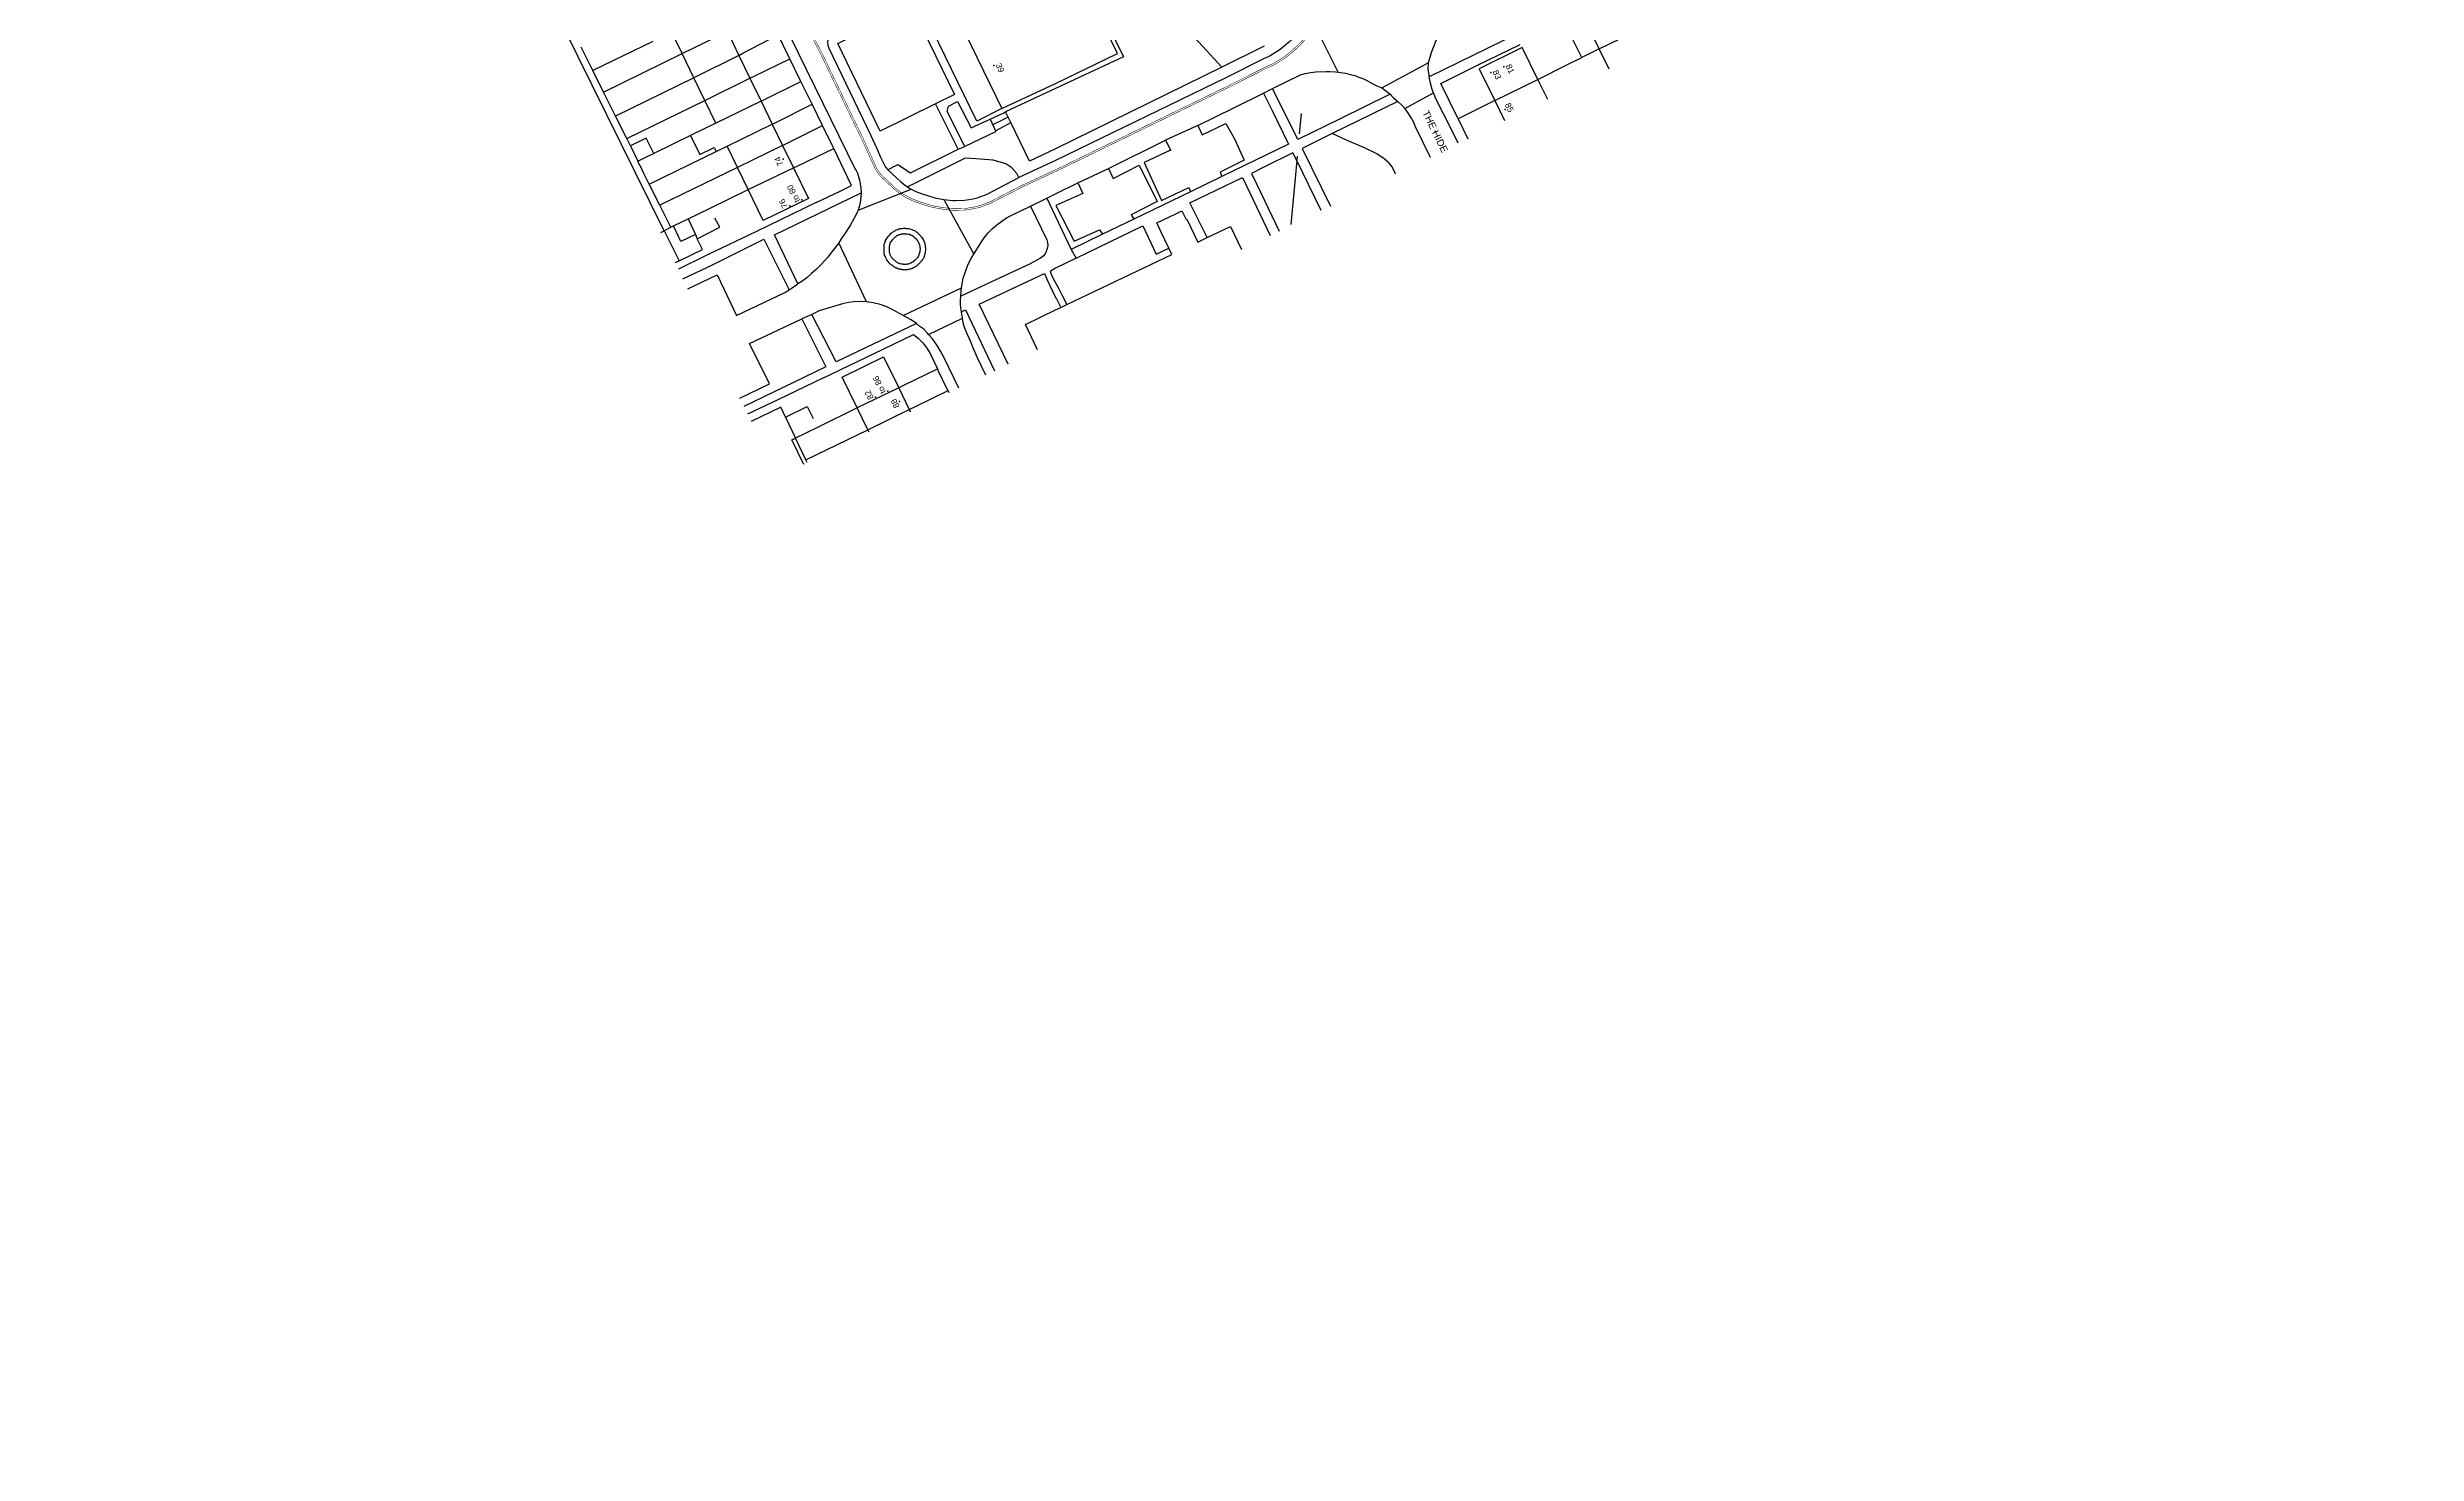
# Model space of a CAD drawing. Header units: millimetres. Extents: x 111502 to 977541, y 8702 to 1044108.
# Drawn here: x 486810.2 to 487256.2, y 236436.9 to 236701.6 of the extents above; entities that cross this region are included whole.
import ezdxf
from ezdxf.enums import TextEntityAlignment as Align

# ---------------------------------------------------------------- set-up
doc = ezdxf.new("R2010")
doc.units = ezdxf.units.MM
doc.header["$LTSCALE"] = 0.25
doc.linetypes.add('DASHED2', pattern=[9.525, 6.35, -3.175])
doc.linetypes.add('HIDDEN2', pattern=[4.7625, 3.175, -1.5875])
for name, color, linetype in [('E HVSS As Laid HV', 10, 'Continuous'), ('E HVSS Proposed 33kV', 5, 'Continuous'), ('X HVSS Site Background', 8, 'Continuous')]:
    doc.layers.add(name, color=color, linetype=linetype)
doc.styles.add('33A08E50-FA07-457C-9628-6D', font='arial.ttf', dxfattribs={"height": 0.2})

# ---------------------------------------------------------------- blocks, each defined once
blk = doc.blocks.new('OS MAP 060722')
at = {"layer": 'X HVSS Site Background'}
for points in [[(-1894.4, -2300.16), (-1854.7, -2382.07), (-1859.79, -2382.15), (-1857.53, -2387.41), (-1853.36, -2395.78), (-1848.12, -2395.51), (-1847.53, -2396.76), (-1829.63, -2433.56), (-1833.18, -2435.31)], [(-1820.73, -2436.21), (-1825.43, -2438.56), (-1893.16, -2299.4)], [(-1886.72, -2369.19), (-1848.29, -2447.59), (-1848.28, -2447.61), (-1847.88, -2448.36), (-1847.73, -2448.81), (-1847.53, -2449.71), (-1847.43, -2450.01), (-1847.28, -2451.11), (-1847.18, -2452.06)], [(-1813.5, -2391.08), (-1815.18, -2391.01), (-1810.58, -2400.26), (-1797.78, -2426.46), (-1810.58, -2432.41), (-1820, -2436.85)], [(-1813.5, -2391.08), (-1809.26, -2395.37), (-1805.78, -2398.96), (-1801.41, -2404.03), (-1795.97, -2410.18), (-1789.28, -2417.72), (-1784.41, -2422.91), (-1779.28, -2428.38)], [(-1771.33, -2424.46), (-1779.28, -2428.38)], [(-1820.73, -2436.21), (-1810.58, -2431.46), (-1798.93, -2425.86), (-1809.43, -2404.26)], [(-1884.28, -2459.21), (-1900.53, -2426.36), (-1908.09, -2410.92)], [(-1728.48, -2412.71), (-1723.83, -2422.21), (-1740.26, -2430.24)], [(-1831.13, -2414.76), (-1820.73, -2436.21)], [(-1708.28, -2424.96), (-1700.21, -2421.05), (-1703.08, -2415.02)], [(-1833.18, -2435.31), (-1843.63, -2440.46), (-1851.58, -2423.96), (-1847.13, -2421.76), (-1847.38, -2421.21), (-1847.73, -2420.81), (-1847.88, -2420.66), (-1848.33, -2420.31), (-1848.88, -2420.06), (-1849.08, -2420.01), (-1849.73, -2419.96), (-1850.43, -2420.01), (-1850.93, -2420.16), (-1851.53, -2420.46), (-1852.13, -2420.81), (-1852.43, -2421.11), (-1853.28, -2422.36)], [(-1762.58, -2418.91), (-1763.38, -2419.86), (-1764.18, -2420.96), (-1764.43, -2421.31), (-1764.73, -2421.66), (-1764.98, -2421.96), (-1765.28, -2422.31), (-1765.63, -2422.66), (-1765.88, -2423.01), (-1766.58, -2423.61), (-1766.73, -2423.76), (-1767.18, -2424.16), (-1767.63, -2424.51), (-1768.03, -2424.86), (-1768.48, -2425.21), (-1768.98, -2425.51), (-1770.18, -2426.26), (-1770.58, -2426.46), (-1771.48, -2426.86), (-1778.43, -2430.36), (-1810.58, -2446.01), (-1817.48, -2449.21)], [(-1757.38, -2429.35), (-1762.58, -2418.91)], [(-1736.83, -2420.01), (-1737.52, -2420.78), (-1738.14, -2421.6), (-1738.62, -2422.5), (-1739.8, -2425.54), (-1740.48, -2427.58)], [(-1711.56, -2426.59), (-1713.48, -2422.73), (-1710.2, -2421.1)], [(-1710.2, -2421.1), (-1708.28, -2424.96)], [(-1897.68, -2429.06), (-1899.88, -2424.66)], [(-1886.43, -2423.6), (-1897.68, -2429.06)], [(-1895.68, -2433.11), (-1880.88, -2425.86)], [(-1880.88, -2425.86), (-1882.83, -2421.86)], [(-1880.88, -2425.86), (-1872.38, -2421.71)], [(-1878.68, -2430.41), (-1880.88, -2425.86)], [(-1872.38, -2421.71), (-1870.23, -2426.21)], [(-1870.23, -2426.21), (-1869.45, -2425.8), (-1862.83, -2422.31)], [(-1860.6, -2426.83), (-1860.73, -2426.56), (-1862.83, -2422.31)], [(-1853.28, -2422.36), (-1853.43, -2422.96), (-1853.53, -2423.66), (-1853.48, -2424.26), (-1853.28, -2424.86), (-1845.38, -2441.26), (-1844.24, -2443.75), (-1843.53, -2445.34), (-1842.88, -2446.76), (-1842.58, -2447.21), (-1842.18, -2447.71)], [(-1731.17, -2428.06), (-1723.17, -2424.13)], [(-1719.83, -2430.71), (-1722.78, -2424.71), (-1730.88, -2428.71), (-1727.93, -2434.71)], [(-1708.28, -2424.96), (-1711.56, -2426.59)], [(-1706.37, -2428.81), (-1708.28, -2424.96)], [(-1895.68, -2433.11), (-1897.68, -2429.06)], [(-1878.68, -2430.41), (-1893.43, -2437.66)], [(-1870.23, -2426.21), (-1878.68, -2430.41)], [(-1876.63, -2434.66), (-1878.68, -2430.41)], [(-1876.63, -2434.66), (-1868.13, -2430.51)], [(-1870.23, -2426.21), (-1868.13, -2430.51)], [(-1868.13, -2430.51), (-1867.34, -2430.12), (-1860.6, -2426.83)], [(-1868.13, -2430.51), (-1866.03, -2434.81)], [(-1858.53, -2431.11), (-1860.6, -2426.83)], [(-1779.28, -2428.38), (-1810.58, -2443.81), (-1815.53, -2446.11)], [(-1769.73, -2432.45), (-1764.48, -2429.86), (-1763.58, -2429.61), (-1762.58, -2429.41), (-1761.63, -2429.31), (-1759.63, -2429.21), (-1758.98, -2429.21), (-1757.93, -2429.26), (-1757.38, -2429.35)], [(-1757.38, -2429.35), (-1756.98, -2429.41), (-1756.03, -2429.51), (-1755.08, -2429.76), (-1754.08, -2430.06), (-1753.68, -2430.21), (-1752.78, -2430.56), (-1751.88, -2431.01), (-1751.03, -2431.46), (-1750.13, -2431.91), (-1749.18, -2432.31)], [(-1749.18, -2432.31), (-1740.48, -2427.58)], [(-1740.48, -2427.58), (-1740.5, -2428.86), (-1740.26, -2430.24)], [(-1739.45, -2433.26), (-1739.72, -2432.61), (-1740.04, -2431.43), (-1740.26, -2430.24)], [(-1734.84, -2438.12), (-1738.08, -2431.46), (-1731.17, -2428.06)], [(-1719.83, -2430.71), (-1714.23, -2427.92), (-1711.56, -2426.59)], [(-1893.43, -2437.66), (-1895.68, -2433.11)], [(-1891.33, -2441.86), (-1876.63, -2434.66)], [(-1874.53, -2438.96), (-1876.63, -2434.66)], [(-1866.03, -2434.81), (-1874.53, -2438.96)], [(-1866.03, -2434.81), (-1865.26, -2434.43), (-1858.53, -2431.11)], [(-1866.03, -2434.81), (-1863.93, -2439.16)], [(-1856.43, -2435.36), (-1858.53, -2431.11)], [(-1827.68, -2443.36), (-1830.98, -2436.76), (-1830.78, -2435.76), (-1829.08, -2434.86), (-1826.48, -2439.81), (-1822.93, -2438.21)], [(-1783.83, -2439.41), (-1777.04, -2436.06), (-1771.45, -2433.3)], [(-1771.45, -2433.3), (-1769.85, -2436.55), (-1766.73, -2442.89), (-1779.28, -2449.01)], [(-1771.45, -2433.3), (-1769.73, -2432.45)], [(-1747.58, -2433.51), (-1757.01, -2438.13), (-1765, -2442.04), (-1769.73, -2432.45)], [(-1746.18, -2434.86), (-1758.52, -2440.93)], [(-1749.18, -2432.31), (-1748.42, -2432.85), (-1747.58, -2433.51)], [(-1747.58, -2433.51), (-1747.33, -2433.81), (-1746.98, -2434.16), (-1746.18, -2434.86)], [(-1746.18, -2434.86), (-1745.38, -2435.61), (-1744.88, -2436.19)], [(-1744.88, -2436.19), (-1739.45, -2433.26)], [(-1734.8, -2442.75), (-1736.08, -2440.15), (-1737.54, -2437.32), (-1738.94, -2434.47), (-1739.45, -2433.26)], [(-1727.93, -2434.71), (-1734.84, -2438.12)], [(-1727.93, -2434.71), (-1719.83, -2430.71)], [(-1727.93, -2434.71), (-1726.07, -2438.47)], [(-1717.94, -2434.48), (-1719.83, -2430.71)], [(-1891.33, -2441.86), (-1893.43, -2437.66)], [(-1874.53, -2438.96), (-1876.59, -2439.96), (-1879.3, -2441.26)], [(-1872.43, -2443.31), (-1863.93, -2439.16)], [(-1863.93, -2439.16), (-1863.23, -2438.8), (-1856.43, -2435.36)], [(-1863.93, -2439.16), (-1861.98, -2443.16)], [(-1861.98, -2443.16), (-1861.27, -2442.81), (-1854.48, -2439.41)], [(-1854.48, -2439.41), (-1856.43, -2435.36)], [(-1852.36, -2443.71), (-1852.48, -2443.46), (-1854.48, -2439.41)], [(-1828.93, -2443.86), (-1833.18, -2435.31)], [(-1822.93, -2438.21), (-1820.33, -2437.01), (-1820, -2436.85)], [(-1822.93, -2438.21), (-1821.88, -2440.41)], [(-1819.54, -2437.8), (-1822.42, -2439.28)], [(-1821.88, -2440.41), (-1819.43, -2439.06), (-1819.03, -2438.84)], [(-1819.03, -2438.84), (-1820, -2436.85)], [(-1815.53, -2446.11), (-1819.03, -2438.84)], [(-1783.83, -2439.41), (-1789.88, -2442.16)], [(-1783.83, -2439.41), (-1782.98, -2441.16), (-1778.53, -2439.01), (-1776.93, -2441.91), (-1775.08, -2445.91), (-1779.63, -2448.21), (-1779.28, -2449.01)], [(-1764.38, -2437.11), (-1764.73, -2440.96)], [(-1744.88, -2436.19), (-1744.78, -2436.31), (-1744.33, -2436.96), (-1743.93, -2437.61), (-1743.53, -2438.21), (-1743.18, -2438.91), (-1742.98, -2439.46), (-1740.09, -2445.35)], [(-1734.84, -2438.12), (-1733.02, -2441.88)], [(-1890.64, -2443.21), (-1891.33, -2441.86)], [(-1886.24, -2444.65), (-1887.66, -2441.76), (-1890.64, -2443.21)], [(-1890.64, -2443.21), (-1889.23, -2446.11)], [(-1879.3, -2441.26), (-1886.24, -2444.65)], [(-1879.3, -2441.26), (-1879.29, -2441.27), (-1877.57, -2444.83), (-1874.87, -2443.52), (-1874.49, -2444.31)], [(-1874.49, -2444.31), (-1872.43, -2443.31)], [(-1870.48, -2447.31), (-1872.43, -2443.31)], [(-1861.98, -2443.16), (-1870.48, -2447.31)], [(-1861.98, -2443.16), (-1859.93, -2447.36)], [(-1857.57, -2446.22), (-1855.6, -2445.27), (-1852.36, -2443.71)], [(-1855.63, -2453.91), (-1851.17, -2451.73), (-1848.98, -2450.66), (-1852.36, -2443.71)], [(-1842.18, -2447.71), (-1841.03, -2447.11), (-1840.86, -2447.02), (-1840.28, -2446.71), (-1837.88, -2448.31), (-1828.93, -2443.86)], [(-1828.93, -2443.86), (-1827.68, -2443.36)], [(-1821.88, -2440.41), (-1821.88, -2440.56), (-1827.68, -2443.36)], [(-1800.63, -2447.46), (-1789.88, -2442.16)], [(-1789.88, -2442.16), (-1788.88, -2444.11), (-1789.08, -2444.11), (-1793.93, -2446.36), (-1790.63, -2453.51), (-1785.53, -2451.06), (-1785.18, -2451.86)], [(-1758.52, -2440.93), (-1764.18, -2443.71), (-1758.84, -2454.55)], [(-1746.62, -2448.56), (-1746.73, -2448.26), (-1747.11, -2447.43), (-1747.26, -2447.16), (-1747.79, -2446.46), (-1748.73, -2445.64), (-1750.11, -2444.75), (-1752.43, -2443.61), (-1755.82, -2442.16), (-1758.52, -2440.93)], [(-1889.23, -2446.11), (-1887.95, -2445.48), (-1887.23, -2445.13), (-1886.24, -2444.65)], [(-1887.08, -2450.41), (-1888.14, -2448.28), (-1888.46, -2447.64), (-1888.75, -2447.06), (-1889.01, -2446.55), (-1889.23, -2446.11)], [(-1887.08, -2450.41), (-1874.49, -2444.31)], [(-1870.48, -2447.31), (-1885.08, -2454.41)], [(-1868.43, -2451.46), (-1870.48, -2447.31)], [(-1868.43, -2451.46), (-1859.93, -2447.36)], [(-1859.93, -2447.36), (-1857.13, -2453.16), (-1865.63, -2457.26), (-1868.43, -2451.46)], [(-1859.93, -2447.36), (-1859.23, -2447.02), (-1857.57, -2446.22)], [(-1842.18, -2447.71), (-1840.58, -2449.21), (-1839.73, -2450.01), (-1838.83, -2450.71), (-1838.48, -2450.96)], [(-1817.48, -2449.21), (-1817.86, -2448.43), (-1818.85, -2447.35), (-1819.94, -2446.58), (-1822.34, -2445.9), (-1825.61, -2445.64), (-1827.61, -2445.54), (-1837.04, -2450.24), (-1838.48, -2450.96)], [(-1806.38, -2450.21), (-1800.63, -2447.46)], [(-1800.63, -2447.46), (-1799.73, -2449.36), (-1794.88, -2446.86), (-1791.48, -2453.71), (-1796.38, -2456.21), (-1795.88, -2457.01)], [(-1760.59, -2455.4), (-1765.2, -2446.01), (-1765.91, -2444.56), (-1771.54, -2447.33), (-1773.73, -2448.41), (-1772.67, -2450.61), (-1768.52, -2459.3)], [(-1765.2, -2446.01), (-1766.28, -2458.01)], [(-1765.13, -2445.16), (-1765.2, -2446.01)], [(-1885.08, -2454.41), (-1887.08, -2450.41)], [(-1879.78, -2456.96), (-1875.72, -2454.99), (-1868.43, -2451.46)], [(-1859.08, -2469.21), (-1863.53, -2459.96), (-1847.18, -2452.06)], [(-1847.78, -2455.32), (-1837.79, -2451.37)], [(-1847.18, -2452.06), (-1847.23, -2452.96), (-1847.38, -2453.91), (-1847.58, -2454.71), (-1847.78, -2455.32)], [(-1838.48, -2450.96), (-1838.2, -2451.14), (-1837.79, -2451.37)], [(-1837.79, -2451.37), (-1836.88, -2451.81), (-1835.73, -2452.26), (-1833.33, -2453.01), (-1831.63, -2453.31)], [(-1831.63, -2453.31), (-1829.93, -2453.51), (-1829.38, -2453.51), (-1827.73, -2453.46), (-1826.13, -2453.21), (-1825.38, -2453.01), (-1824.68, -2452.76), (-1823.58, -2452.36), (-1817.48, -2449.21)], [(-1812.23, -2453.06), (-1811.13, -2452.51), (-1810.58, -2452.26), (-1806.38, -2450.21)], [(-1806.38, -2450.21), (-1805.48, -2452.21), (-1810.53, -2454.46), (-1807.08, -2461.16), (-1802.33, -2459.06), (-1801.73, -2459.86)], [(-1785.18, -2451.86), (-1795.88, -2457.01)], [(-1782.05, -2460.49), (-1785.35, -2453.95), (-1775.38, -2449.16), (-1770.17, -2460.11)], [(-1779.28, -2449.01), (-1785.18, -2451.86)], [(-1883.03, -2458.56), (-1885.08, -2454.41)], [(-1882.52, -2458.31), (-1879.78, -2456.96)], [(-1879.78, -2456.96), (-1878.38, -2459.94)], [(-1878.03, -2460.71), (-1873.78, -2458.56), (-1874.73, -2456.81)], [(-1855.63, -2453.91), (-1866.88, -2459.36)], [(-1847.78, -2455.32), (-1847.88, -2455.56), (-1848.18, -2456.26), (-1849.18, -2458.11), (-1850.08, -2459.46), (-1850.93, -2460.76), (-1851.41, -2461.46)], [(-1831.63, -2453.31), (-1825.97, -2463.62)], [(-1815.33, -2454.56), (-1812.23, -2460.91), (-1812.13, -2461.41), (-1812.08, -2461.96), (-1812.18, -2462.56), (-1812.38, -2463.11), (-1812.58, -2463.56), (-1812.88, -2463.96), (-1813.23, -2464.26), (-1813.58, -2464.46), (-1815.38, -2465.41), (-1828.43, -2471.51)], [(-1825.97, -2463.62), (-1824.68, -2461.51), (-1824.03, -2460.56), (-1823.28, -2459.61), (-1822.48, -2458.81), (-1821.68, -2458.11), (-1820.73, -2457.41), (-1819.83, -2456.76), (-1818.48, -2456.06), (-1815.33, -2454.56)], [(-1815.33, -2454.56), (-1812.23, -2453.06)], [(-1812.23, -2453.06), (-1810.58, -2456.51), (-1807.63, -2462.71)], [(-1795.88, -2457.01), (-1801.73, -2459.86)], [(-1791.53, -2457.72), (-1787.94, -2456.01), (-1786.81, -2455.47), (-1786.03, -2457.11), (-1785.87, -2457.03), (-1783.82, -2461.33), (-1782.05, -2460.49)], [(-1884.91, -2459.51), (-1884.28, -2459.21)], [(-1884.28, -2459.21), (-1883.03, -2458.56)], [(-1884.28, -2459.21), (-1881.43, -2464.86)], [(-1883.03, -2458.56), (-1882.52, -2458.31)], [(-1878.38, -2459.94), (-1881.16, -2461.24), (-1882.52, -2458.31)], [(-1866.88, -2459.36), (-1876.13, -2463.76), (-1876.48, -2463.91), (-1881.6, -2466.44)], [(-1881.43, -2464.86), (-1877.03, -2462.71), (-1878.03, -2460.71)], [(-1880.73, -2468.27), (-1875.18, -2465.61), (-1865.48, -2460.81), (-1860.73, -2470.36)], [(-1878.38, -2459.94), (-1878.03, -2460.71)], [(-1851.41, -2461.46), (-1851.78, -2462.01), (-1852.68, -2463.16), (-1853.53, -2464.26), (-1854.58, -2465.41), (-1855.58, -2466.46), (-1856.53, -2467.26), (-1857.43, -2468.06), (-1858.38, -2468.76), (-1859.08, -2469.21)], [(-1846.18, -2472.56), (-1851.41, -2461.46)], [(-1836.58, -2459.61), (-1836.48, -2459.66), (-1836.38, -2459.76), (-1836.33, -2459.86), (-1836.23, -2459.91), (-1836.13, -2460.01), (-1836.08, -2460.11), (-1835.98, -2460.21), (-1835.93, -2460.31), (-1835.83, -2460.41), (-1835.78, -2460.51), (-1835.63, -2460.66), (-1835.53, -2460.86), (-1835.48, -2461.01), (-1835.33, -2461.31), (-1835.28, -2461.46), (-1835.23, -2461.56), (-1835.13, -2462.06), (-1835.13, -2462.26), (-1835.08, -2462.41), (-1835.08, -2462.79), (-1835.08, -2462.96), (-1835.13, -2463.11), (-1835.13, -2463.31), (-1835.18, -2463.46), (-1835.23, -2463.71), (-1835.33, -2463.91), (-1835.33, -2464.06), (-1835.48, -2464.36), (-1835.53, -2464.51), (-1835.63, -2464.61), (-1835.73, -2464.81), (-1835.88, -2464.96), (-1835.93, -2465.06), (-1836.38, -2465.51), (-1836.48, -2465.56), (-1836.53, -2465.66), (-1836.68, -2465.81), (-1836.78, -2465.86), (-1836.88, -2465.96), (-1836.98, -2466.01), (-1837.13, -2466.06), (-1837.23, -2466.11), (-1837.33, -2466.21), (-1837.53, -2466.31), (-1837.68, -2466.31), (-1837.88, -2466.41), (-1838.03, -2466.46), (-1838.23, -2466.51), (-1838.38, -2466.51), (-1838.48, -2466.56), (-1839.43, -2466.56), (-1839.53, -2466.51), (-1839.78, -2466.51), (-1839.93, -2466.46), (-1840.13, -2466.41), (-1840.28, -2466.36), (-1840.58, -2466.21), (-1840.73, -2466.16), (-1841.08, -2465.96), (-1841.18, -2465.86), (-1841.28, -2465.81), (-1841.38, -2465.71), (-1841.48, -2465.66), (-1841.58, -2465.56), (-1841.68, -2465.51), (-1841.78, -2465.41), (-1841.83, -2465.31), (-1842.18, -2464.96), (-1842.23, -2464.86), (-1842.38, -2464.66), (-1842.63, -2464.16), (-1842.68, -2464.01), (-1842.78, -2463.81), (-1842.78, -2463.66), (-1842.83, -2463.56), (-1842.83, -2463.41), (-1842.88, -2463.31), (-1842.88, -2462.38), (-1842.88, -2461.91), (-1842.83, -2461.76), (-1842.78, -2461.66), (-1842.73, -2461.41), (-1842.63, -2461.21), (-1842.58, -2461.06), (-1842.38, -2460.66), (-1842.23, -2460.51), (-1842.13, -2460.31), (-1841.93, -2460.11), (-1841.88, -2460.01), (-1841.53, -2459.66), (-1841.43, -2459.61), (-1841.33, -2459.51), (-1841.23, -2459.46), (-1841.13, -2459.36), (-1840.73, -2459.16), (-1840.63, -2459.06), (-1840.53, -2459.01), (-1840.28, -2458.96), (-1840.08, -2458.86), (-1839.93, -2458.86), (-1839.83, -2458.81), (-1839.68, -2458.81), (-1839.58, -2458.76), (-1839.33, -2458.76), (-1839.23, -2458.71), (-1838.83, -2458.71), (-1838.73, -2458.76), (-1838.43, -2458.76), (-1838.28, -2458.81), (-1838.03, -2458.86), (-1837.83, -2458.91), (-1837.68, -2458.96), (-1837.38, -2459.11), (-1837.23, -2459.16), (-1836.93, -2459.31), (-1836.83, -2459.41), (-1836.73, -2459.46), (-1836.58, -2459.61)], [(-1837.17, -2460.43), (-1837.16, -2460.44), (-1837.07, -2460.6), (-1836.91, -2460.69), (-1836.9, -2460.7), (-1836.8, -2460.8), (-1836.75, -2460.9), (-1836.65, -2461), (-1836.6, -2461.1), (-1836.45, -2461.25), (-1836.4, -2461.39), (-1836.25, -2461.69), (-1836.2, -2461.84), (-1836.18, -2461.88), (-1836.13, -2462.16), (-1836.13, -2462.42), (-1836.08, -2462.57), (-1836.08, -2462.8), (-1836.13, -2462.95), (-1836.13, -2463.15), (-1836.14, -2463.2), (-1836.18, -2463.38), (-1836.33, -2463.67), (-1836.33, -2463.82), (-1836.4, -2463.97), (-1836.45, -2464.02), (-1836.55, -2464.22), (-1836.7, -2464.37), (-1836.75, -2464.47), (-1836.97, -2464.69), (-1837.22, -2464.81), (-1837.32, -2465.01), (-1837.37, -2465.04), (-1837.44, -2465.11), (-1837.51, -2465.13), (-1837.82, -2465.29), (-1837.84, -2465.31), (-1837.91, -2465.31), (-1838.26, -2465.48), (-1838.31, -2465.5), (-1838.35, -2465.51), (-1838.61, -2465.51), (-1838.71, -2465.56), (-1839.19, -2465.56), (-1839.29, -2465.51), (-1839.61, -2465.51), (-1839.84, -2465.45), (-1839.89, -2465.43), (-1840.19, -2465.28), (-1840.32, -2465.24), (-1840.47, -2465.15), (-1840.58, -2465.04), (-1840.68, -2464.99), (-1840.78, -2464.89), (-1840.88, -2464.84), (-1840.98, -2464.74), (-1841, -2464.73), (-1841, -2464.72), (-1841.35, -2464.37), (-1841.37, -2464.33), (-1841.52, -2464.13), (-1841.7, -2463.77), (-1841.75, -2463.62), (-1841.78, -2463.57), (-1841.78, -2463.42), (-1841.83, -2463.32), (-1841.83, -2463.17), (-1841.88, -2463.07), (-1841.88, -2462.09), (-1841.82, -2461.98), (-1841.77, -2461.73), (-1841.7, -2461.59), (-1841.65, -2461.44), (-1841.55, -2461.25), (-1841.4, -2461.1), (-1841.3, -2460.9), (-1841.1, -2460.7), (-1841.05, -2460.6), (-1840.93, -2460.48), (-1840.83, -2460.43), (-1840.73, -2460.33), (-1840.63, -2460.28), (-1840.53, -2460.18), (-1840.13, -2459.98), (-1840.1, -2459.94), (-1839.95, -2459.91), (-1839.84, -2459.86), (-1839.69, -2459.86), (-1839.59, -2459.81), (-1839.44, -2459.81), (-1839.34, -2459.76), (-1839.09, -2459.76), (-1839.03, -2459.73), (-1838.96, -2459.76), (-1838.59, -2459.76), (-1838.53, -2459.78), (-1838.25, -2459.83), (-1838.11, -2459.87), (-1838.06, -2459.88), (-1837.76, -2460.03), (-1837.61, -2460.08), (-1837.52, -2460.13), (-1837.42, -2460.23), (-1837.32, -2460.28), (-1837.17, -2460.43)], [(-1801.73, -2459.86), (-1807.63, -2462.71)], [(-1806.7, -2464.38), (-1794.19, -2458.3), (-1791.65, -2463.64), (-1789.25, -2462.49)], [(-1789.25, -2462.49), (-1790.75, -2459.36), (-1791.53, -2457.72)], [(-1782.05, -2460.49), (-1777.68, -2458.41), (-1775.58, -2462.76)], [(-1881.43, -2464.86), (-1882.18, -2465.23)], [(-1828.33, -2469.94), (-1827.98, -2468.16), (-1827.58, -2466.86), (-1827.08, -2465.71), (-1826.58, -2464.61), (-1825.97, -2463.62)], [(-1806.7, -2464.38), (-1810.58, -2466.26), (-1811.63, -2466.86), (-1811.28, -2467.71), (-1810.58, -2469.01), (-1810.08, -2469.91), (-1809.35, -2471.37), (-1808.48, -2473.11)], [(-1808.48, -2473.11), (-1788.69, -2463.66), (-1789.25, -2462.49)], [(-1807.63, -2462.71), (-1806.7, -2464.38)], [(-1879.83, -2470.15), (-1874.28, -2467.51), (-1870.68, -2475.16), (-1861.53, -2470.81), (-1860.73, -2470.36)], [(-1859.08, -2469.21), (-1859.33, -2469.41), (-1860.38, -2470.16), (-1860.73, -2470.36)], [(-1839.27, -2475.17), (-1828.33, -2469.94)], [(-1828.43, -2471.51), (-1828.38, -2470.51), (-1828.33, -2469.94)], [(-1819.52, -2484.31), (-1824.98, -2473.01), (-1812.68, -2467.26), (-1812.23, -2468.31), (-1810.58, -2471.76), (-1810.44, -2472.02), (-1809.58, -2473.66)], [(-1856.48, -2474.96), (-1858.33, -2475.81)], [(-1846.18, -2472.56), (-1847.33, -2472.51), (-1848.53, -2472.56), (-1849.58, -2472.71), (-1850.68, -2472.96), (-1855.08, -2474.26), (-1855.83, -2474.66), (-1856.48, -2474.96)], [(-1836.78, -2476.66), (-1851.88, -2483.91), (-1856.48, -2474.96)], [(-1839.27, -2475.17), (-1841.13, -2474.16), (-1842.38, -2473.56), (-1843.63, -2473.11), (-1844.93, -2472.76), (-1846.18, -2472.56)], [(-1836.78, -2476.66), (-1837.78, -2476.01), (-1839.27, -2475.17)], [(-1828.33, -2474.46), (-1828.43, -2473.71), (-1828.48, -2473.01), (-1828.48, -2472.26), (-1828.43, -2471.51)], [(-1828.33, -2474.46), (-1827.53, -2474.11), (-1822.06, -2485.56)], [(-1828.13, -2475.67), (-1828.33, -2474.46)], [(-1813.98, -2481.6), (-1816.23, -2476.86), (-1810.58, -2474.11), (-1809.58, -2473.66)], [(-1809.58, -2473.66), (-1808.48, -2473.11)], [(-1870.02, -2490.72), (-1864.43, -2488.06), (-1868.18, -2480.46), (-1858.33, -2475.81)], [(-1858.33, -2475.81), (-1853.83, -2484.81), (-1863.68, -2489.61), (-1869.26, -2492.29)], [(-1843.03, -2481.51), (-1837.33, -2478.76), (-1836.43, -2479.46), (-1835.58, -2480.31), (-1834.83, -2481.31), (-1834.23, -2482.31), (-1832.83, -2485.2)], [(-1834.51, -2478.72), (-1834.73, -2478.46), (-1835.38, -2477.76), (-1836.13, -2477.21), (-1836.78, -2476.66)], [(-1834.51, -2478.72), (-1828.13, -2475.67)], [(-1828.79, -2488.86), (-1831.63, -2483.01), (-1832.23, -2481.86), (-1832.88, -2480.81), (-1833.78, -2479.56), (-1834.51, -2478.72)], [(-1823.75, -2486.39), (-1825.28, -2483.16), (-1825.98, -2481.56), (-1826.58, -2480.01), (-1827.23, -2478.61), (-1827.78, -2477.21), (-1827.98, -2476.56), (-1828.13, -2475.67)], [(-1854.43, -2486.96), (-1843.03, -2481.51)], [(-1847.93, -2492.56), (-1850.78, -2486.76), (-1842.98, -2482.96), (-1840.13, -2488.76)], [(-1854.43, -2486.96), (-1862.88, -2491.01), (-1868.57, -2493.76)], [(-1840.13, -2488.76), (-1839.13, -2488.27)], [(-1839.13, -2488.27), (-1832.83, -2485.2)], [(-1830.83, -2489.31), (-1830.98, -2489.01), (-1832.68, -2485.51), (-1832.83, -2485.2)], [(-1861.43, -2494.31), (-1862.33, -2492.41), (-1867.92, -2495.11)], [(-1861.43, -2494.31), (-1857.33, -2492.31), (-1856.23, -2494.56)], [(-1847.93, -2492.56), (-1855.42, -2496.22), (-1859.58, -2498.26)], [(-1840.13, -2488.76), (-1847.93, -2492.56)], [(-1845.93, -2496.66), (-1847.93, -2492.56)], [(-1845.93, -2496.66), (-1838.13, -2492.86)], [(-1840.13, -2488.76), (-1838.13, -2492.86)], [(-1838.13, -2492.86), (-1836.98, -2492.3)], [(-1838.13, -2492.86), (-1837.9, -2493.33)], [(-1836.98, -2492.3), (-1830.83, -2489.31)], [(-1830.61, -2489.75), (-1830.83, -2489.31)], [(-1861.43, -2494.31), (-1859.58, -2498.26)], [(-1857.58, -2502.36), (-1845.93, -2496.66)], [(-1845.69, -2497.15), (-1845.93, -2496.66)], [(-1858, -2503.19), (-1860.23, -2498.56), (-1859.58, -2498.26)], [(-1857.58, -2502.36), (-1859.58, -2498.26)], [(-1857.34, -2502.86), (-1857.58, -2502.36)]]:
    blk.add_lwpolyline(points, dxfattribs=at)
for p in [(-1822.23, -2428.12), (-1728.68, -2429.39), (-1726.2, -2428.32), (-1725.98, -2436.41), (-1739.13, -2440.51), (-1861.88, -2445.76), (-1860.64, -2454.5), (-1858.35, -2453.38), (-1844.49, -2490.51), (-1842.2, -2489.38), (-1839.98, -2491.36)]:
    blk.add_point(p, dxfattribs=at)
at = {"layer": 'X HVSS Site Background', "style": '33A08E50-FA07-457C-9628-6D'}
for s, rotation, p in [('39', 294.8, (-1822.23, -2428.12)), ('83', 293.4, (-1728.68, -2429.39)), ('81', 294.9, (-1726.2, -2428.32)), ('to 80', 116.2, (-1858.35, -2453.38)), ('76', 116.2, (-1860.64, -2454.5)), ('to 86', 116.3, (-1842.2, -2489.38)), ('82', 116.3, (-1844.49, -2490.51))]:
    blk.add_text(s, height=1.125, rotation=rotation, dxfattribs=at).set_placement(p, align=Align.BOTTOM_LEFT)
blk.add_text('THE HIDE', height=1.312, rotation=295.9, dxfattribs=at).set_placement((-1739.13, -2440.51), align=Align.MIDDLE_CENTER)
for s, rotation, p in [('85', 296, (-1725.98, -2436.41)), ('74', 115.4, (-1861.88, -2445.76)), ('88', 115.4, (-1839.98, -2491.36))]:
    blk.add_text(s, height=1.125, rotation=rotation, dxfattribs=at).set_placement(p, align=Align.BOTTOM_CENTER)

msp = doc.modelspace()

# ---------------------------------------------------------------- linework, layer by layer
at = {"lineweight": 0}
msp.add_circle((488727.82, 239008.33), 11388.42, dxfattribs=at)
at = {"layer": 'E HVSS Proposed 33kV', "linetype": 'HIDDEN2', "lineweight": 0, "const_width": 0.1, "flags": 128}
for points in [[(487172.53, 237005.45), (487219.44, 236909.73), (487255.5, 236835.42), (487257.7, 236830.77), (487259.19, 236827.68), (487260.05, 236825.91), (487260.31, 236825.34), (487260.5, 236824.91), (487260.72, 236824.49), (487260.89, 236824.06), (487261, 236823.56), (487261.29, 236822.68), (487261.39, 236822.28), (487261.45, 236822.11), (487261.58, 236821.5), (487261.63, 236821.05), (487261.73, 236820.61), (487261.85, 236819.65), (487261.85, 236819.1), (487261.85, 236817.4), (487261.79, 236816.92), (487261.68, 236815.95), (487261.56, 236815.39), (487261.19, 236813.92), (487261, 236813.35), (487260.87, 236813.05), (487260.78, 236812.67), (487260.63, 236812.3), (487259.97, 236810.82), (487259.69, 236810.36), (487259.52, 236810.07), (487259.47, 236809.91), (487258.81, 236808.75), (487258.26, 236807.72), (487258.04, 236807.41), (487257.34, 236806.5), (487255.85, 236804.9), (487255.02, 236804.13), (487254.2, 236803.46), (487253.79, 236803.1), (487252.61, 236802.2), (487251.44, 236801.4), (487250.77, 236800.98), (487249.84, 236800.4), (487249.19, 236799.96), (487248.05, 236799.37), (487238.33, 236794.61), (487221.99, 236786.56), (487212.77, 236782), (487211.07, 236781.2), (487207.76, 236779.57), (487206.7, 236779.18), (487205.65, 236778.85), (487204.67, 236778.63), (487203.63, 236778.43), (487202.65, 236778.26), (487201.57, 236778.15), (487200.54, 236778.1), (487199.37, 236778.1), (487198.3, 236778.28), (487197.53, 236778.46), (487196.9, 236778.67), (487196.22, 236778.85), (487195.58, 236779.2), (487194.98, 236779.45), (487194.38, 236779.78), (487194.26, 236779.83), (487193.29, 236780.4), (487193.22, 236780.44, 0.208012), (487192.07, 236780.54), (487184.45, 236778.04, 0.270281), (487183.48, 236776.95), (487183.42, 236776.67), (487183.36, 236776.3), (487182.71, 236774.11), (487182.26, 236773.12), (487181.81, 236772.12), (487181.38, 236771.13), (487180.75, 236770.1), (487180.09, 236769.16), (487178.72, 236767.48), (487177.88, 236766.58), (487177.05, 236765.86), (487175.35, 236764.49), (487174.48, 236763.94), (487173.31, 236763.17), (487172.08, 236762.48), (487156.06, 236754.5), (487155.17, 236754.11), (487154.19, 236753.76), (487153.25, 236753.54), (487152.3, 236753.33), (487151.3, 236753.16), (487150.66, 236753.1), (487149.69, 236753.05), (487148.76, 236753.05), (487147.77, 236753.1), (487146.78, 236753.21), (487145.85, 236753.38), (487144.9, 236753.59), (487144.09, 236753.78), (487143.71, 236753.84), (487142.56, 236754.25), (487141.48, 236754.68), (487140.46, 236755.16), (487139.49, 236755.67), (487139.1, 236755.87, 0.235704), (487137.81, 236755.86), (487131.68, 236752.8, 0.199869), (487130.96, 236751.95), (487130.41, 236750.27), (487129.68, 236748.69), (487128.96, 236747.18), (487127.57, 236744.35), (487127.37, 236744.07), (487126.69, 236743.12), (487125.89, 236742.11), (487125.08, 236741.19), (487123.95, 236740.06), (487122.96, 236739.23), (487122.01, 236738.38), (487121.12, 236737.77), (487120.39, 236737.28), (487119.55, 236736.92), (487119.05, 236736.71), (487118.83, 236736.58), (487117.27, 236735.85), (487107.53, 236731.11), (487091.48, 236723.31), (487081.78, 236718.56), (487080.13, 236717.76), (487076.96, 236716.2), (487075.73, 236715.85), (487074.5, 236715.58), (487073.26, 236715.36), (487072.25, 236715.26), (487071.05, 236715.15), (487069.8, 236715.1), (487068.55, 236715.15), (487067.33, 236715.26), (487066.12, 236715.49), (487065.18, 236715.79), (487063.48, 236716.47), (487062.46, 236717.13), (487062.3, 236717.25), (487062.06, 236717.38, 0.230434), (487060.8, 236717.45), (487053.38, 236714.33, 0.242943), (487052.53, 236713.3), (487052.36, 236712.54), (487052.13, 236711.62), (487051.78, 236710.75), (487051.34, 236709.75), (487050.53, 236708.7), (487050.24, 236707.88), (487049.23, 236706.45), (487048.42, 236705.49), (487047.66, 236704.44), (487047.37, 236704.04), (487047.03, 236703.65), (487046.78, 236703.35), (487046.44, 236702.95), (487046.14, 236702.64), (487045.85, 236702.25), (487045.05, 236701.56), (487044.91, 236701.42), (487044.39, 236700.96), (487043.94, 236700.6), (487043.54, 236700.25), (487042.98, 236699.82), (487042.41, 236699.48), (487041.16, 236698.7), (487040.66, 236698.45), (487039.76, 236698.05), (487032.84, 236694.56), (487000.67, 236678.9), (486993.78, 236675.71), (486987.62, 236672.53), (486986.43, 236672.09), (486985.66, 236671.82), (486984.77, 236671.58), (486982.99, 236671.3), (486981.22, 236671.25), (486980.56, 236671.25), (486978.72, 236671.47), (486976.88, 236671.79), (486974.34, 236672.59), (486973.08, 236673.08), (486972.07, 236673.57), (486971.58, 236673.84), (486971.23, 236674.07), (486970.82, 236674.36), (486969.84, 236675.12), (486968.94, 236675.97), (486967.26, 236677.55), (486966.75, 236678.18), (486966.34, 236678.79), (486965.64, 236680.33), (486964.92, 236681.91), (486963.8, 236684.39), (486955.91, 236700.76), (486949.96, 236712.25), (486938.88, 236735.05), (486927.32, 236758.83), (486925.11, 236763.37), (486911.81, 236790.72), (486902.6, 236809.72), (486897.85, 236819.53), (486885.94, 236844.28, 0.415997), (486881.92, 236845.67), (486881.11, 236845.28)], [(487172.8, 237005.58), (487219.71, 236909.86), (487255.77, 236835.55), (487257.97, 236830.9), (487259.46, 236827.81), (487260.32, 236826.04), (487260.59, 236825.46), (487260.77, 236825.04), (487260.99, 236824.61), (487261.17, 236824.15), (487261.29, 236823.64), (487261.58, 236822.77), (487261.68, 236822.37), (487261.74, 236822.19), (487261.88, 236821.55), (487261.93, 236821.1), (487262.02, 236820.67), (487262.15, 236819.67), (487262.15, 236819.1), (487262.15, 236817.38), (487262.09, 236816.88), (487261.98, 236815.9), (487261.85, 236815.32), (487261.48, 236813.83), (487261.28, 236813.24), (487261.16, 236812.96), (487261.06, 236812.58), (487260.9, 236812.18), (487260.24, 236810.68), (487259.94, 236810.21), (487259.8, 236809.95), (487259.75, 236809.79), (487259.07, 236808.61), (487258.52, 236807.56), (487258.27, 236807.23), (487257.56, 236806.3), (487256.06, 236804.69), (487255.22, 236803.9), (487254.39, 236803.24), (487253.98, 236802.87), (487252.79, 236801.95), (487251.61, 236801.15), (487250.93, 236800.73), (487250.01, 236800.15), (487249.34, 236799.71), (487248.19, 236799.1), (487238.47, 236794.34), (487222.12, 236786.29), (487212.9, 236781.73), (487211.2, 236780.93), (487207.88, 236779.3), (487206.8, 236778.9), (487205.73, 236778.56), (487204.73, 236778.34), (487203.68, 236778.13), (487202.69, 236777.97), (487201.59, 236777.85), (487200.55, 236777.8), (487199.35, 236777.8), (487198.24, 236777.98), (487197.45, 236778.17), (487196.81, 236778.38), (487196.1, 236778.57), (487195.45, 236778.93), (487194.85, 236779.18), (487194.24, 236779.51), (487194.12, 236779.57), (487193.14, 236780.14), (487193.07, 236780.17, 0.208012), (487192.16, 236780.26), (487184.54, 236777.76, 0.270281), (487183.77, 236776.89), (487183.72, 236776.62), (487183.66, 236776.23), (487182.99, 236774.01), (487182.54, 236772.99), (487182.09, 236771.99), (487181.64, 236770.99), (487181, 236769.93), (487180.33, 236768.98), (487178.94, 236767.28), (487178.08, 236766.36), (487177.24, 236765.63), (487175.53, 236764.24), (487174.65, 236763.69), (487173.46, 236762.92), (487172.22, 236762.22), (487156.18, 236754.22), (487155.28, 236753.83), (487154.27, 236753.47), (487153.31, 236753.25), (487152.35, 236753.03), (487151.34, 236752.86), (487150.69, 236752.8), (487149.7, 236752.75), (487148.75, 236752.75), (487147.75, 236752.81), (487146.74, 236752.92), (487145.79, 236753.09), (487144.84, 236753.3), (487144.04, 236753.49), (487143.64, 236753.55), (487142.45, 236753.97), (487141.36, 236754.4), (487140.32, 236754.89), (487139.36, 236755.4), (487138.97, 236755.6, 0.235704), (487137.94, 236755.6), (487131.82, 236752.53, 0.199869), (487131.24, 236751.86), (487130.69, 236750.17), (487129.96, 236748.57), (487129.23, 236747.05), (487127.83, 236744.2), (487127.62, 236743.89), (487126.93, 236742.93), (487126.12, 236741.91), (487125.3, 236740.98), (487124.15, 236739.84), (487123.16, 236739), (487122.19, 236738.14), (487121.29, 236737.52), (487120.53, 236737.02), (487119.67, 236736.65), (487119.19, 236736.44), (487118.97, 236736.31), (487117.4, 236735.58), (487107.66, 236730.84), (487091.61, 236723.04), (487081.91, 236718.29), (487080.26, 236717.49), (487077.07, 236715.92), (487075.8, 236715.55), (487074.56, 236715.28), (487073.31, 236715.07), (487072.28, 236714.96), (487071.07, 236714.85), (487069.8, 236714.8), (487068.53, 236714.85), (487067.29, 236714.97), (487066.05, 236715.2), (487065.08, 236715.51), (487063.35, 236716.2), (487062.29, 236716.88), (487062.14, 236716.99), (487061.92, 236717.12, 0.230434), (487060.91, 236717.17), (487053.5, 236714.05, 0.242943), (487052.82, 236713.24), (487052.65, 236712.47), (487052.41, 236711.53), (487052.06, 236710.64), (487051.6, 236709.6), (487050.8, 236708.55), (487050.51, 236707.74), (487049.46, 236706.27), (487048.66, 236705.31), (487047.9, 236704.27), (487047.61, 236703.86), (487047.26, 236703.46), (487047.01, 236703.16), (487046.66, 236702.74), (487046.37, 236702.45), (487046.07, 236702.04), (487045.26, 236701.34), (487045.12, 236701.2), (487044.58, 236700.73), (487044.13, 236700.37), (487043.73, 236700.02), (487043.15, 236699.57), (487042.57, 236699.22), (487041.31, 236698.43), (487040.79, 236698.18), (487039.89, 236697.78), (487032.97, 236694.29), (487000.79, 236678.63), (486993.91, 236675.44), (486987.74, 236672.25), (486986.53, 236671.81), (486985.75, 236671.53), (486984.83, 236671.29), (486983.02, 236671), (486981.23, 236670.95), (486980.54, 236670.95), (486978.68, 236671.17), (486976.81, 236671.5), (486974.24, 236672.3), (486972.96, 236672.8), (486971.93, 236673.3), (486971.43, 236673.58), (486971.06, 236673.82), (486970.64, 236674.12), (486969.65, 236674.89), (486968.73, 236675.75), (486967.04, 236677.34), (486966.51, 236678.01), (486966.08, 236678.65), (486965.37, 236680.2), (486964.65, 236681.79), (486963.52, 236684.27), (486955.64, 236700.62), (486949.7, 236712.12), (486938.61, 236734.92), (486927.05, 236758.7), (486924.84, 236763.24), (486911.54, 236790.59), (486902.33, 236809.59), (486897.58, 236819.4), (486885.8, 236843.87, 0.415997), (486881.78, 236845.27), (486881.25, 236845.01)]]:
    msp.add_lwpolyline(points, format="xyb", dxfattribs=at)

# ---------------------------------------------------------------- block references
at = {"layer": 'E HVSS As Laid HV', "linetype": 'DASHED2', "lineweight": 0}
msp.add_blockref('OS MAP 060722', (488810.58, 239126.31), dxfattribs=at)

doc.saveas('drawing.dxf')
